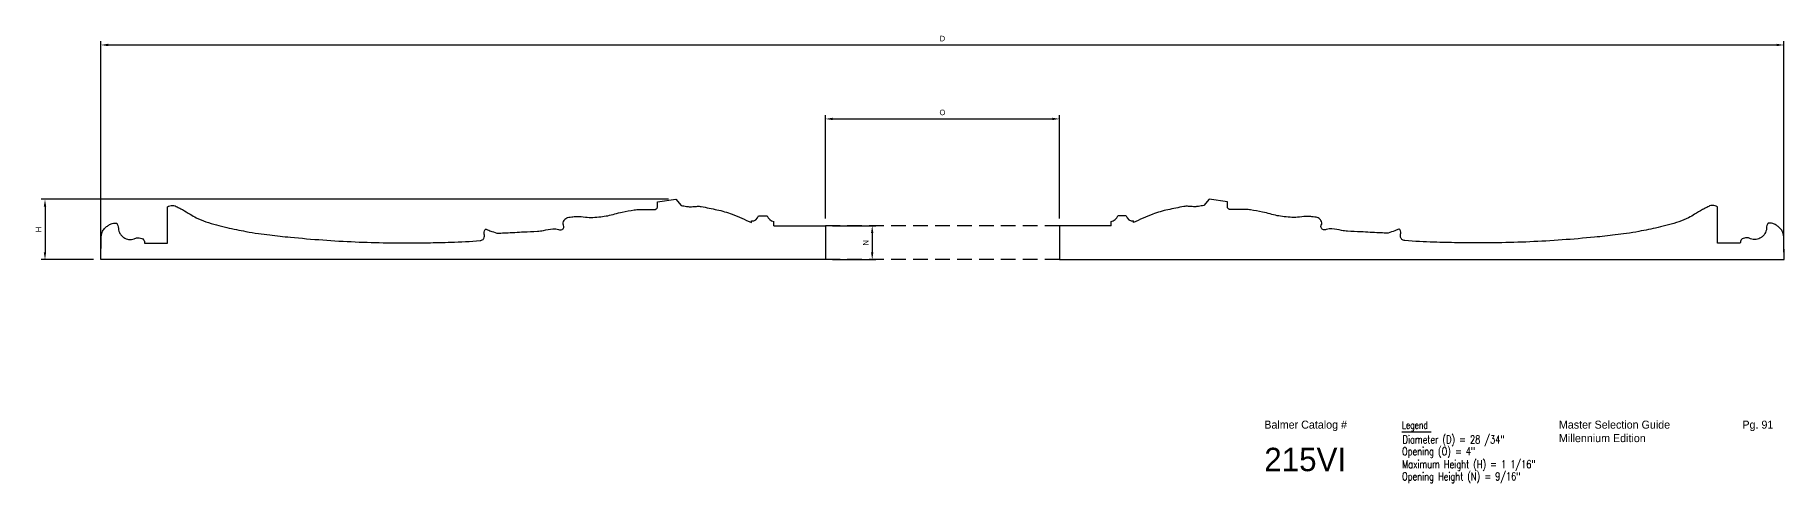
# Model space of a CAD drawing. Header units: millimetres. Extents: x 96 to 279, y 61 to 183.
# Drawn here: x 96.27 to 126.15, y 142.3 to 149.95 of the extents above; entities that cross this region are included whole.
import ezdxf

# ---------------------------------------------------------------- set-up
doc = ezdxf.new("R2010")
doc.units = ezdxf.units.MM
doc.linetypes.add('HIDDEN', pattern=[0.375, 0.25, -0.125])
doc.layers.add('DIMENSIONS', color=4, linetype='Continuous')
doc.styles.add('GENERLNARROW', font='ROMANS.shx', dxfattribs={"width": 0.75, "height": 0.068359})
doc.styles.add('ROMANS', font='TXT')
doc.styles.get("Standard").update_dxf_attribs({"font": 'arial.ttf'})
doc.dimstyles.new('BALMER1', dxfattribs={"dimscale": 0, "dimtxt": 0.09375, "dimasz": 0.125, "dimexe": 0.0625, "dimexo": 0.125, "dimgap": 0.0625, "dimtad": 1, "dimdec": 4, "dimlfac": -1, "dimzin": 3, "dimdsep": 46, "dimlunit": 4, "dimtxsty": 'Standard', "dimcen": 0.0625, "dimdle": 0.0625, "dimclrd": 256, "dimclre": 256, "dimclrt": 256, "dimadec": 0, "dimazin": 0, "dimtfac": 0.75, "dimtdec": 4, "dimtix": 1, "dimtmove": 2, "dimatfit": 3, "dimfxl": 1, "dimtolj": 1, "dimtzin": 3, "dimarcsym": 0})

# ---------------------------------------------------------------- blocks, each defined once
blk = doc.blocks.new('BALMERLEGEND')
at = {"layer": 'DIMENSIONS', "color": 7}
blk.add_line((2.375, 1.034), (2.876, 1.034), dxfattribs=at)
at = {"layer": 'DIMENSIONS', "color": 7, "style": 'ROMANS'}
for s, p in [('Balmer Catalog #', (0.023, 1.086)), ('Master Selection Guide', (5.055, 1.086)), ('Millennium Edition', (5.055, 0.855))]:
    blk.add_text(s, height=0.1367, dxfattribs=at).set_placement(p)
at = {"layer": 'DIMENSIONS', "color": 7, "style": 'GENERLNARROW', "width": 0.75}
blk.add_text('Legend', height=0.125, dxfattribs=at).set_placement((2.375, 1.085))
at = {"layer": 'DIMENSIONS', "color": 7, "style": 'ROMANS'}
for tag, p, height in [('PAGE#', (8.19, 1.086), 0.137), ('CATALOG#', (0.023, 0.359), 0.4)]:
    blk.add_attdef(tag, p, '', height=height, dxfattribs=at)
at = {"layer": 'DIMENSIONS', "color": 7, "style": 'GENERLNARROW', "width": 0.75}
for tag, p in [('DIMENSION1', (2.386, 0.833)), ('DIMENSION2', (2.375, 0.63)), ('DIMENSION3', (2.375, 0.41)), ('EXTRA', (2.375, 0.202)), ('EXTRA', (2.375, -0.006))]:
    blk.add_attdef(tag, p, '', height=0.137, dxfattribs=at)
blk = doc.blocks.new('*D114')
at = {"layer": 'Defpoints', "color": 0, "transparency": 16777216}
for p in [(109.775, 146.693), (109.775, 146.114), (110.576, 146.114)]:
    blk.add_point(p, dxfattribs=at)
at = {"layer": 'DIMENSIONS', "lineweight": -2, "transparency": 16777216}
for p, q in [((109.9, 146.693), (110.638, 146.693)), ((110.576, 146.568), (110.576, 146.239)), ((109.9, 146.114), (110.638, 146.114))]:
    blk.add_line(p, q, dxfattribs=at)
at = {"layer": 'DIMENSIONS', "transparency": 16777216}
for points in [[(110.555, 146.568), (110.596, 146.568), (110.576, 146.693)], [(110.555, 146.239), (110.596, 146.239), (110.576, 146.114)]]:
    blk.add_solid(points, dxfattribs=at)
at = {"layer": 'DIMENSIONS', "transparency": 16777216, "insert": (110.466, 146.403), "char_height": 0.0938, "attachment_point": 5, "rotation": 90}
blk.add_mtext('\\A1;N', dxfattribs=at)
blk = doc.blocks.new('*D115')
at = {"layer": 'Defpoints', "color": 0, "transparency": 16777216}
for p in [(107.219, 147.146), (96.446, 146.114), (97.4, 146.114)]:
    blk.add_point(p, dxfattribs=at)
at = {"layer": 'DIMENSIONS', "lineweight": -2, "transparency": 16777216}
for p, q in [((107.094, 147.146), (96.383, 147.146)), ((96.446, 147.021), (96.446, 146.239)), ((97.275, 146.114), (96.383, 146.114))]:
    blk.add_line(p, q, dxfattribs=at)
at = {"layer": 'DIMENSIONS', "transparency": 16777216}
for points in [[(96.425, 147.021), (96.466, 147.021), (96.446, 147.146)], [(96.425, 146.239), (96.466, 146.239), (96.446, 146.114)]]:
    blk.add_solid(points, dxfattribs=at)
at = {"layer": 'DIMENSIONS', "transparency": 16777216, "insert": (96.336, 146.63), "char_height": 0.0938, "attachment_point": 5, "rotation": 90}
blk.add_mtext('\\A1;H', dxfattribs=at)
blk = doc.blocks.new('*D116')
at = {"layer": 'Defpoints', "color": 0, "transparency": 16777216}
for p in [(126.15, 149.782), (97.4, 146.114), (126.15, 146.114)]:
    blk.add_point(p, dxfattribs=at)
at = {"layer": 'DIMENSIONS', "lineweight": -2, "transparency": 16777216}
for p, q in [((97.4, 146.239), (97.4, 149.845)), ((97.525, 149.782), (126.025, 149.782)), ((126.15, 146.239), (126.15, 149.845))]:
    blk.add_line(p, q, dxfattribs=at)
at = {"layer": 'DIMENSIONS', "transparency": 16777216}
for points in [[(97.525, 149.803), (97.525, 149.762), (97.4, 149.782)], [(126.025, 149.803), (126.025, 149.762), (126.15, 149.782)]]:
    blk.add_solid(points, dxfattribs=at)
at = {"layer": 'DIMENSIONS', "transparency": 16777216, "insert": (111.775, 149.892), "char_height": 0.0938, "attachment_point": 5}
blk.add_mtext('\\A1;D', dxfattribs=at)
blk = doc.blocks.new('*D117')
at = {"layer": 'Defpoints', "color": 0, "transparency": 16777216}
for p in [(113.775, 148.518), (109.775, 146.693), (113.775, 146.693)]:
    blk.add_point(p, dxfattribs=at)
at = {"layer": 'DIMENSIONS', "lineweight": -2, "transparency": 16777216}
for p, q in [((109.775, 146.818), (109.775, 148.581)), ((109.9, 148.518), (113.65, 148.518)), ((113.775, 146.818), (113.775, 148.581))]:
    blk.add_line(p, q, dxfattribs=at)
at = {"layer": 'DIMENSIONS', "transparency": 16777216}
for points in [[(109.9, 148.539), (109.9, 148.498), (109.775, 148.518)], [(113.65, 148.539), (113.65, 148.498), (113.775, 148.518)]]:
    blk.add_solid(points, dxfattribs=at)
at = {"layer": 'DIMENSIONS', "transparency": 16777216, "insert": (111.775, 148.629), "char_height": 0.0938, "attachment_point": 5}
blk.add_mtext('\\A1;O', dxfattribs=at)

msp = doc.modelspace()

# ---------------------------------------------------------------- linework, layer by layer
for p, q in [((98.53549, 146.39681), (98.53549, 147.01756)), ((106.90709, 147.10262), (107.21912, 147.14551)), ((106.90848, 147.00984), (106.90709, 147.10262)), ((107.21912, 147.14551), (107.30977, 147.04142)), ((116.33184, 147.14551), (116.24119, 147.04142)), ((116.64387, 147.10262), (116.33184, 147.14551)), ((116.64248, 147.00984), (116.64387, 147.10262)), ((125.01547, 146.39681), (125.01547, 147.01756)), ((108.51204, 146.74558), (108.51204, 146.77487)), ((108.6351, 146.86374), (108.78203, 146.86374)), ((108.89592, 146.69262), (108.89592, 146.76337)), ((108.89592, 146.69262), (109.77548, 146.69262)), ((109.77548, 146.69262), (109.77548, 146.11394)), ((114.65504, 146.69262), (113.77548, 146.69262)), ((113.77548, 146.69262), (113.77548, 146.11394)), ((114.65504, 146.69262), (114.65504, 146.76337)), ((114.91586, 146.86374), (114.76892, 146.86374)), ((115.03892, 146.74558), (115.03892, 146.77487)), ((98.14793, 146.39681), (98.53549, 146.39681)), ((125.40303, 146.39681), (125.01547, 146.39681)), ((109.77548, 146.11394), (97.40048, 146.11394)), ((113.77548, 146.11394), (126.15048, 146.11394))]:
    msp.add_line(p, q)
at = {"linetype": 'HIDDEN'}
for p, q in [((113.77548, 146.69262), (109.77548, 146.69262)), ((113.77548, 146.11394), (109.77548, 146.11394))]:
    msp.add_line(p, q, dxfattribs=at)
at = {"flags": 128}
for points in [[(98.53549, 147.01756, -0.07301549), (98.62436, 147.0397, -0.14035418), (98.6719, 147.03103, -0.00564287), (98.73438, 146.99925, -0.00601942), (98.79224, 146.96809, -0.01097768), (98.9269, 146.88957, 0.01443247), (99.02974, 146.83054, 0.04569676), (99.19468, 146.76065, 0.02201802), (99.55287, 146.66327, 0.00784714), (99.8789, 146.59523, 0.01209674), (100.09201, 146.55956, 0.00700164), (100.28376, 146.53494, 0.0038034), (100.63764, 146.49728, 0.01345409), (101.74465, 146.41795, 0.01373963), (102.83128, 146.39932, 0.00314502), (102.97756, 146.40175, 0.00114123), (103.38062, 146.41191, 0.01465113), (103.87733, 146.44014, 0.13858009), (103.92746, 146.45909, 0.1251194), (103.94218, 146.47711, 0.07241248), (103.95362, 146.51522, 0.12638516), (103.94994, 146.55028, -0.13134906), (103.94672, 146.58409, -0.11551477), (103.96507, 146.62793, -0.32139615), (103.98271, 146.63383, -0.03510112), (104.0068, 146.62449, 0.02100601), (104.04656, 146.60778, 0.00582496), (104.16384, 146.56574, 0.09525454), (104.17145, 146.56465, 0.00163781), (104.20185, 146.56619, -0.00043237), (104.31699, 146.5723, -0.00019448), (104.6258, 146.5883, 0.00026081), (104.85607, 146.60026, 0.03758462), (104.95829, 146.61337, -0.02324557), (105.12275, 146.63927, -0.12035759), (105.21846, 146.62677, 0.19778167), (105.27862, 146.62804, 0.11924376), (105.29511, 146.64055, 0.09432552), (105.3075, 146.66344, 0.20601934), (105.30386, 146.70041, -0.17898818), (105.29753, 146.74227, -0.05983021), (105.3112, 146.78304, -0.09570357), (105.32721, 146.80482, -0.06798385), (105.35663, 146.8254, -0.06715155), (105.3909, 146.83754, -0.02907853), (105.44387, 146.84546, -0.0185894), (105.5275, 146.84989, -0.03501096), (105.67613, 146.84182, 0.04039894), (105.80505, 146.83622, 0.01902319), (105.93749, 146.84622, 0.02053118), (106.0591, 146.86515, 0.0245036), (106.17755, 146.8947, -0.02252101), (106.30628, 146.92736, -0.01452434), (106.51202, 146.9636, -0.03619608), (106.59572, 146.96972, -0.00553919), (106.67781, 146.96886, 0.00495708), (106.76954, 146.96779, 0.00110574), (106.83481, 146.96783, 0.00600641), (106.84682, 146.968, 0.03557982), (106.86131, 146.96943, 0.03903899), (106.87418, 146.97267, 0.01811274), (106.88035, 146.975, 0.03073526), (106.88384, 146.97673, 0.02068644), (106.8842, 146.97695, 0.00215328), (106.88751, 146.97926, 0.08977109), (106.90017, 146.99205, 0.08217531), (106.90848, 147.00984)], [(107.30977, 147.04142, 0.02371313), (107.40455, 147.02268, 0.03859318), (107.46383, 147.01848, 0.02270233), (107.55851, 147.02339, -0.03499693), (107.62003, 147.02506, -0.03722053), (107.65184, 147.02132, -0.00428077), (107.92438, 146.96605, -0.03758498), (108.18244, 146.89079, -0.028034), (108.51204, 146.74558)], [(116.24119, 147.04142, -0.02371313), (116.14641, 147.02268, -0.03859318), (116.08713, 147.01848, -0.02270233), (115.99245, 147.02339, 0.03499693), (115.93093, 147.02506, 0.03722053), (115.89912, 147.02132, 0.00428077), (115.62658, 146.96605, 0.03758498), (115.36852, 146.89079, 0.028034), (115.03892, 146.74558)], [(125.01547, 147.01756, 0.07301549), (124.9266, 147.0397, 0.14035418), (124.87906, 147.03103, 0.00564287), (124.81658, 146.99925, 0.00601942), (124.75871, 146.96809, 0.01097768), (124.62406, 146.88957, -0.01443247), (124.52121, 146.83054, -0.04569676), (124.35628, 146.76065, -0.02201802), (123.99809, 146.66327, -0.00784714), (123.67206, 146.59523, -0.01209674), (123.45895, 146.55956, -0.00700164), (123.2672, 146.53494, -0.0038034), (122.91332, 146.49728, -0.01345409), (121.80631, 146.41795, -0.01373963), (120.71968, 146.39932, -0.00314502), (120.5734, 146.40175, -0.00114123), (120.17034, 146.41191, -0.01465113), (119.67363, 146.44014, -0.13858009), (119.62349, 146.45909, -0.1251194), (119.60877, 146.47711, -0.07241248), (119.59734, 146.51522, -0.12638516), (119.60102, 146.55028, 0.13134906), (119.60424, 146.58409, 0.11551477), (119.58589, 146.62793, 0.32139615), (119.56825, 146.63383, 0.03510112), (119.54416, 146.62449, -0.02100601), (119.5044, 146.60778, -0.00582496), (119.38712, 146.56574, -0.09525454), (119.37951, 146.56465, -0.00163781), (119.34911, 146.56619, 0.00043237), (119.23397, 146.5723, 0.00019448), (118.92516, 146.5883, -0.00026081), (118.69489, 146.60026, -0.03758462), (118.59267, 146.61337, 0.02324557), (118.42821, 146.63927, 0.12035759), (118.3325, 146.62677, -0.19778167), (118.27234, 146.62804, -0.11924376), (118.25585, 146.64055, -0.09432552), (118.24346, 146.66344, -0.20601934), (118.2471, 146.70041, 0.17898818), (118.25343, 146.74227, 0.05983021), (118.23976, 146.78304, 0.09570357), (118.22375, 146.80482, 0.06798385), (118.19433, 146.8254, 0.06715155), (118.16006, 146.83754, 0.02907853), (118.10708, 146.84546, 0.0185894), (118.02346, 146.84989, 0.03501096), (117.87483, 146.84182, -0.04039894), (117.74591, 146.83622, -0.01902319), (117.61347, 146.84622, -0.02053118), (117.49186, 146.86515, -0.0245036), (117.37341, 146.8947, 0.02252101), (117.24468, 146.92736, 0.01452434), (117.03894, 146.9636, 0.03619608), (116.95524, 146.96972, 0.00553919), (116.87315, 146.96886, -0.00495708), (116.78141, 146.96779, -0.00110574), (116.71615, 146.96783, -0.00600641), (116.70414, 146.968, -0.03557982), (116.68965, 146.96943, -0.03903899), (116.67678, 146.97267, -0.01811274), (116.67061, 146.975, -0.03073526), (116.66712, 146.97673, -0.02068644), (116.66676, 146.97695, -0.00215328), (116.66344, 146.97926, -0.08977109), (116.65079, 146.99205, -0.08217531), (116.64248, 147.00984)], [(97.40385, 146.47982, -0.08666527), (97.4216, 146.5794, -0.11167876), (97.46428, 146.64574, -0.02014639), (97.51109, 146.68816, -0.04238555), (97.53571, 146.70542, -0.04834712), (97.59317, 146.73177, -0.0721156), (97.6349, 146.73977, -0.06088221), (97.66361, 146.73758, -0.14756768), (97.67428, 146.73188, -0.0798983), (97.68112, 146.72245, -0.0337879), (97.69181, 146.6972, -0.08370158), (97.70011, 146.64762, 0.08454136), (97.70842, 146.59855, 0.05382906), (97.72682, 146.55984, 0.0473286), (97.75614, 146.52095, 0.05902082), (97.79205, 146.48994, 0.06322751), (97.8316, 146.46994, 0.05817428), (97.87456, 146.46008, 0.05112719), (97.92467, 146.45971, 0.08325399), (97.97071, 146.47201, -0.07536806), (98.02129, 146.48637, -0.05971298), (98.05705, 146.48662, -0.05020898), (98.09858, 146.47765, -0.17933465), (98.13106, 146.45203, -0.12646806), (98.14793, 146.39681)], [(126.14711, 146.47982, 0.08666527), (126.12936, 146.5794, 0.11167876), (126.08668, 146.64574, 0.02014639), (126.03987, 146.68816, 0.04238555), (126.01525, 146.70542, 0.04834712), (125.95779, 146.73177, 0.0721156), (125.91606, 146.73977, 0.06088221), (125.88734, 146.73758, 0.14756768), (125.87668, 146.73188, 0.0798983), (125.86984, 146.72245, 0.0337879), (125.85915, 146.6972, 0.08370158), (125.85085, 146.64762, -0.08454136), (125.84254, 146.59855, -0.05382906), (125.82414, 146.55984, -0.0473286), (125.79482, 146.52095, -0.05902082), (125.75891, 146.48994, -0.06322751), (125.71936, 146.46994, -0.05817428), (125.6764, 146.46008, -0.05112719), (125.62628, 146.45971, -0.08325399), (125.58025, 146.47201, 0.07536806), (125.52967, 146.48637, 0.05971298), (125.49391, 146.48662, 0.05020898), (125.45237, 146.47765, 0.17933465), (125.4199, 146.45203, 0.12646806), (125.40303, 146.39681)]]:
    msp.add_lwpolyline(points, format="xyb", dxfattribs=at)
for points in [[(97.40048, 146.11394), (97.40385, 146.47982)], [(126.15048, 146.11394), (126.14711, 146.47982)]]:
    msp.add_lwpolyline(points, dxfattribs=at)
for centre, radius, start, end in [((108.52172, 146.89111), 0.11664, 264.771902, 346.431515), ((108.92372, 146.90971), 0.14896, 197.97381, 259.241994), ((114.62724, 146.90971), 0.14896, 280.758006, 342.02619), ((115.02924, 146.89111), 0.11664, 193.568485, 275.228098)]:
    msp.add_arc(centre, radius, start, end)

# ---------------------------------------------------------------- block references
at = {"layer": 'DIMENSIONS'}
ref = msp.add_blockref('BALMERLEGEND', (117.25009, 142.13972), dxfattribs=at)
ref.add_attrib('DIMENSION1', 'Diameter (D) = 28 /34"', (119.63568, 142.97246), dxfattribs={"color": 7, "height": 0.1367188, "style": 'GENERLNARROW', "width": 0.75})
ref.add_attrib('DIMENSION2', 'Opening (O) = 4"', (119.62547, 142.77006), dxfattribs={"color": 7, "height": 0.1367188, "style": 'GENERLNARROW', "width": 0.75})
ref.add_attrib('DIMENSION3', 'Maximum Height (H) = 1 1/16"', (119.62547, 142.54952), dxfattribs={"color": 7, "height": 0.1367188, "style": 'GENERLNARROW', "width": 0.75})
ref.add_attrib('EXTRA', 'Opening Height (N) = 9/16"', (119.62547, 142.34155), dxfattribs={"color": 7, "height": 0.1367188, "style": 'GENERLNARROW', "width": 0.75})
ref.add_attrib('CATALOG#', '215VI', (117.27323, 142.49845), dxfattribs={"color": 7, "height": 0.4, "style": 'ROMANS'})
ref.add_attrib('PAGE#', 'Pg. 91', (125.43983, 143.22566), dxfattribs={"color": 7, "height": 0.1367, "style": 'ROMANS'})

# ---------------------------------------------------------------- dimensions: what is measured, and where the dimension line sits
for base, p1, p2, text, picture, middle in [((126.15048, 149.78237), (97.40048, 146.11394), (126.15048, 146.11394), 'D', '*D116', (111.77548, 149.89174)), ((113.77548, 148.51838), (109.77548, 146.69262), (113.77548, 146.69262), 'O', '*D117', (111.77548, 148.62939))]:
    dim = msp.add_linear_dim(base=base, p1=p1, p2=p2, text=text, dimstyle='BALMER1', override={"dimscale": 1}, dxfattribs=at)
    dim.commit()
    dim.dimension.update_dxf_attribs({"geometry": picture, "text_midpoint": middle})
for base, p1, p2, text, picture, middle in [((96.44561, 146.11394), (107.21912, 147.14551), (97.40048, 146.11394), 'H', '*D115', (96.33623, 146.62973)), ((110.57553, 146.11394), (109.77548, 146.69262), (109.77548, 146.11394), 'N', '*D114', (110.46616, 146.40328))]:
    dim = msp.add_linear_dim(base=base, p1=p1, p2=p2, angle=90, text=text, dimstyle='BALMER1', override={"dimscale": 1}, dxfattribs=at)
    dim.commit()
    dim.dimension.update_dxf_attribs({"geometry": picture, "text_midpoint": middle})

doc.saveas('drawing.dxf')
